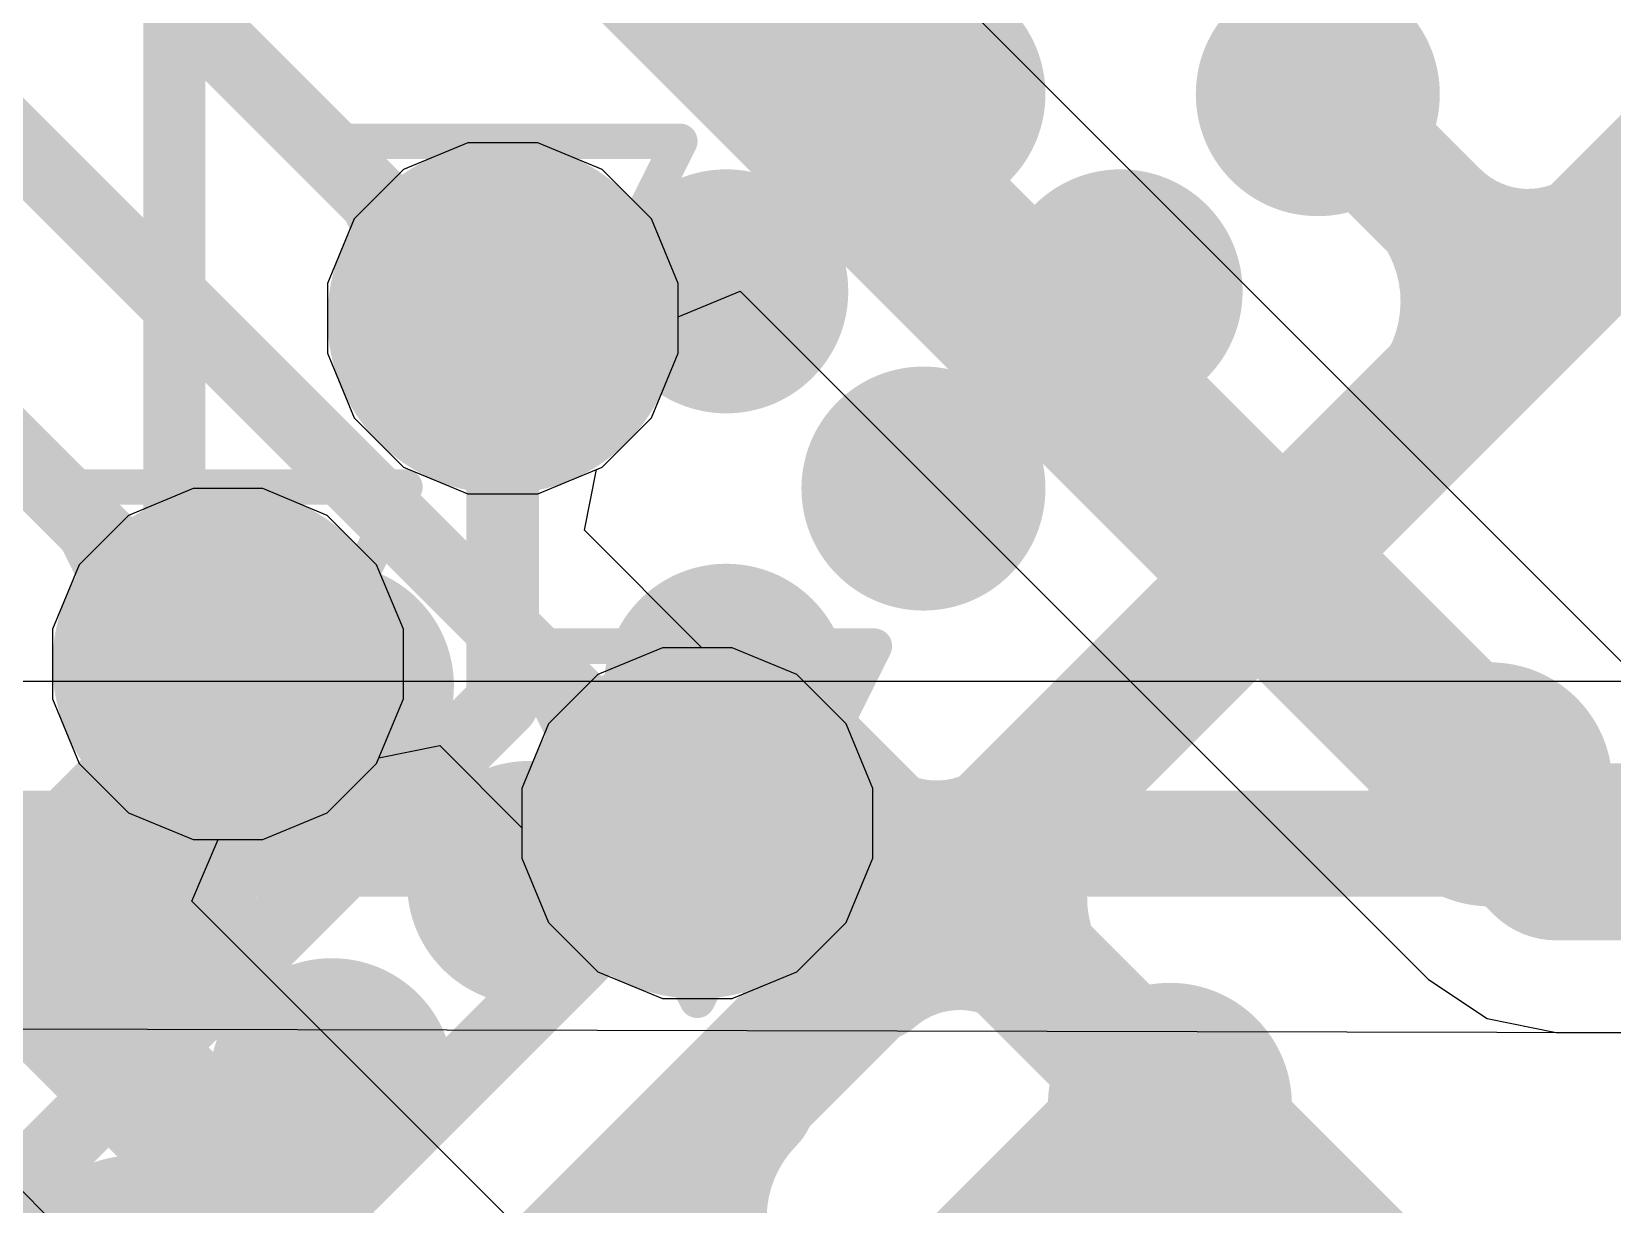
# Model space of a CAD drawing. Header units: inches. Extents: x -6 to 283, y -12 to 154.
# Drawn here: x 48.179 to 50.446, y 11.35 to 13.033 of the extents above; entities that cross this region are included whole.
import ezdxf

# ---------------------------------------------------------------- set-up
doc = ezdxf.new("R2010")
doc.units = ezdxf.units.IN
for name, color, linetype in [('Bottom Layer', 5, 'Continuous'), ('Bottom Overlay', 54, 'Continuous'), ('Bottom Paste', 16, 'Continuous'), ('Bottom Solder', 6, 'Continuous'), ('Drill Drawing', 1, 'Continuous'), ('GND-4', 54, 'Continuous'), ('PWR-1', 156, 'Continuous'), ('Signal L1', 76, 'Continuous'), ('Signal L2', 6, 'Continuous'), ('Top Layer', 1, 'Continuous'), ('Top Paste', 8, 'Continuous'), ('Top Solder', 216, 'Continuous'), ('Via Holes', 16, 'Continuous')]:
    doc.layers.add(name, color=color, linetype=linetype)

# ---------------------------------------------------------------- blocks, each defined once
blk = doc.blocks.new('BGA_565_15_5_14_4__57')
at = {"layer": 'Top Layer'}
h = blk.add_hatch(color=1, dxfattribs=at)
edge = h.paths.add_edge_path()
edge.add_arc((0.32500062, -5.52500038), 0.12499848, 0, 360)
h = blk.add_hatch(color=1, dxfattribs=at)
edge = h.paths.add_edge_path()
edge.add_arc((0.9749993199999999, -5.52500038), 0.12499848, 0, 360)
h = blk.add_hatch(color=1, dxfattribs=at)
edge = h.paths.add_edge_path()
edge.add_arc((-0.1999996, -6.399999899999999), 0.12499848, 0, 360)
h = blk.add_hatch(color=1, dxfattribs=at)
edge = h.paths.add_edge_path()
edge.add_arc((0.1999996, -6.399999899999999), 0.12499848, 0, 360)
h = blk.add_hatch(color=1, dxfattribs=at)
edge = h.paths.add_edge_path()
edge.add_arc((0.5999987999999999, -6.399999899999999), 0.12499848, 0, 360)
h = blk.add_hatch(color=1, dxfattribs=at)
edge = h.paths.add_edge_path()
edge.add_arc((1.00000054, -6.399999899999999), 0.12499848, 0, 360)
h = blk.add_hatch(color=1, dxfattribs=at)
edge = h.paths.add_edge_path()
edge.add_arc((1.39999974, -6.399999899999999), 0.12499848, 0, 360)
h = blk.add_hatch(color=1, dxfattribs=at)
edge = h.paths.add_edge_path()
edge.add_arc((1.79999894, -6.399999899999999), 0.12499848, 0, 360)
h = blk.add_hatch(color=1, dxfattribs=at)
edge = h.paths.add_edge_path()
edge.add_arc((2.20000068, -6.399999899999999), 0.12499848, 0, 360)
h = blk.add_hatch(color=1, dxfattribs=at)
edge = h.paths.add_edge_path()
edge.add_arc((0.1999996, -6.7999991), 0.12499848, 0, 360)
h = blk.add_hatch(color=1, dxfattribs=at)
edge = h.paths.add_edge_path()
edge.add_arc((0.5999987999999999, -6.7999991), 0.12499848, 0, 360)
h = blk.add_hatch(color=1, dxfattribs=at)
edge = h.paths.add_edge_path()
edge.add_arc((1.39999974, -6.7999991), 0.12499848, 0, 360)
h = blk.add_hatch(color=1, dxfattribs=at)
edge = h.paths.add_edge_path()
edge.add_arc((1.79999894, -6.800001640000001), 0.12499848, 0, 360)
at = {"layer": 'Top Paste'}
h = blk.add_hatch(color=8, dxfattribs=at)
edge = h.paths.add_edge_path()
edge.add_arc((0.32500062, -5.52500038), 0.12499848, 0, 360)
h = blk.add_hatch(color=8, dxfattribs=at)
edge = h.paths.add_edge_path()
edge.add_arc((0.9749993199999999, -5.52500038), 0.12499848, 0, 360)
h = blk.add_hatch(color=8, dxfattribs=at)
edge = h.paths.add_edge_path()
edge.add_arc((-0.1999996, -6.399999899999999), 0.12499848, 0, 360)
h = blk.add_hatch(color=8, dxfattribs=at)
edge = h.paths.add_edge_path()
edge.add_arc((0.1999996, -6.399999899999999), 0.12499848, 0, 360)
h = blk.add_hatch(color=8, dxfattribs=at)
edge = h.paths.add_edge_path()
edge.add_arc((0.5999987999999999, -6.399999899999999), 0.12499848, 0, 360)
h = blk.add_hatch(color=8, dxfattribs=at)
edge = h.paths.add_edge_path()
edge.add_arc((1.00000054, -6.399999899999999), 0.12499848, 0, 360)
h = blk.add_hatch(color=8, dxfattribs=at)
edge = h.paths.add_edge_path()
edge.add_arc((1.39999974, -6.399999899999999), 0.12499848, 0, 360)
h = blk.add_hatch(color=8, dxfattribs=at)
edge = h.paths.add_edge_path()
edge.add_arc((1.79999894, -6.399999899999999), 0.12499848, 0, 360)
h = blk.add_hatch(color=8, dxfattribs=at)
edge = h.paths.add_edge_path()
edge.add_arc((2.20000068, -6.399999899999999), 0.12499848, 0, 360)
h = blk.add_hatch(color=8, dxfattribs=at)
edge = h.paths.add_edge_path()
edge.add_arc((0.1999996, -6.7999991), 0.12499848, 0, 360)
h = blk.add_hatch(color=8, dxfattribs=at)
edge = h.paths.add_edge_path()
edge.add_arc((0.5999987999999999, -6.7999991), 0.12499848, 0, 360)
h = blk.add_hatch(color=8, dxfattribs=at)
edge = h.paths.add_edge_path()
edge.add_arc((1.39999974, -6.7999991), 0.12499848, 0, 360)
h = blk.add_hatch(color=8, dxfattribs=at)
edge = h.paths.add_edge_path()
edge.add_arc((1.79999894, -6.800001640000001), 0.12499848, 0, 360)
at = {"layer": 'Top Solder'}
h = blk.add_hatch(color=216, dxfattribs=at)
edge = h.paths.add_edge_path()
edge.add_arc((0.32500062, -5.52500038), 0.17499838, 0, 360)
h = blk.add_hatch(color=216, dxfattribs=at)
edge = h.paths.add_edge_path()
edge.add_arc((0.9749993199999999, -5.52500038), 0.17499838, 0, 360)
h = blk.add_hatch(color=216, dxfattribs=at)
edge = h.paths.add_edge_path()
edge.add_arc((-0.1999996, -6.399999899999999), 0.17499838, 0, 360)
h = blk.add_hatch(color=216, dxfattribs=at)
edge = h.paths.add_edge_path()
edge.add_arc((0.1999996, -6.399999899999999), 0.17499838, 0, 360)
h = blk.add_hatch(color=216, dxfattribs=at)
edge = h.paths.add_edge_path()
edge.add_arc((0.5999987999999999, -6.399999899999999), 0.17499838, 0, 360)
h = blk.add_hatch(color=216, dxfattribs=at)
edge = h.paths.add_edge_path()
edge.add_arc((1.00000054, -6.399999899999999), 0.17499838, 0, 360)
h = blk.add_hatch(color=216, dxfattribs=at)
edge = h.paths.add_edge_path()
edge.add_arc((1.39999974, -6.399999899999999), 0.17499838, 0, 360)
h = blk.add_hatch(color=216, dxfattribs=at)
edge = h.paths.add_edge_path()
edge.add_arc((1.79999894, -6.399999899999999), 0.17499838, 0, 360)
h = blk.add_hatch(color=216, dxfattribs=at)
edge = h.paths.add_edge_path()
edge.add_arc((2.20000068, -6.399999899999999), 0.17499838, 0, 360)
h = blk.add_hatch(color=216, dxfattribs=at)
edge = h.paths.add_edge_path()
edge.add_arc((0.1999996, -6.7999991), 0.17499838, 0, 360)
h = blk.add_hatch(color=216, dxfattribs=at)
edge = h.paths.add_edge_path()
edge.add_arc((0.5999987999999999, -6.7999991), 0.17499838, 0, 360)
h = blk.add_hatch(color=216, dxfattribs=at)
edge = h.paths.add_edge_path()
edge.add_arc((1.39999974, -6.7999991), 0.17499838, 0, 360)
h = blk.add_hatch(color=216, dxfattribs=at)
edge = h.paths.add_edge_path()
edge.add_arc((1.79999894, -6.800001640000001), 0.17499838, 0, 360)
blk = doc.blocks.new('CAP_0201_B_362')
at = {"layer": 'Bottom Layer'}
for points in [[(-0.44999656, 0.1499997), (-0.14999716, 0.1499997), (-0.14999716, -0.1499997), (-0.44999656, -0.1499997)], [(0.14999716, 0.1499997), (0.44999656, 0.1499997), (0.44999656, -0.1499997), (0.14999716, -0.1499997)]]:
    blk.add_hatch(color=5, dxfattribs=at).paths.add_polyline_path(points)
at = {"layer": 'Bottom Paste'}
for points in [[(-0.44999656, 0.1499997), (-0.14999716, 0.1499997), (-0.14999716, -0.1499997), (-0.44999656, -0.1499997)], [(0.14999716, 0.1499997), (0.44999656, 0.1499997), (0.44999656, -0.1499997), (0.14999716, -0.1499997)]]:
    blk.add_hatch(color=16, dxfattribs=at).paths.add_polyline_path(points)
at = {"layer": 'Bottom Solder'}
for points in [[(-0.50499772, 0.20500086), (-0.094996, 0.20500086), (-0.094996, -0.20500086), (-0.50499772, -0.20500086)], [(0.094996, 0.20500086), (0.50499772, 0.20500086), (0.50499772, -0.20500086), (0.094996, -0.20500086)]]:
    blk.add_hatch(color=6, dxfattribs=at).paths.add_polyline_path(points)
at = {"layer": 'Bottom Overlay'}
for points in [[(-0.2032, 0.2286, 0.127, 0.127, 0), (-0.5334, 0.2286, 0.127, 0.127, 0)], [(-0.5334, -0.2286, 0.127, 0.127, 0), (-0.5334, 0.2286, 0.127, 0.127, 0)], [(0.5334, 0.2286, 0.127, 0.127, 0), (0.2032, 0.2286, 0.127, 0.127, 0)], [(0.5334, -0.2286, 0.127, 0.127, 0), (0.5334, 0.2286, 0.127, 0.127, 0)], [(-0.2032, -0.2286, 0.127, 0.127, 0), (-0.5334, -0.2286, 0.127, 0.127, 0)], [(0.5334, -0.2286, 0.127, 0.127, 0), (0.2032, -0.2286, 0.127, 0.127, 0)]]:
    blk.add_lwpolyline(points, format="xyseb", dxfattribs=at)
for points in [[(-0.5651499999999999, 0.2286, 0.0635, 0.0635, 1), (-0.5016499999999999, 0.2286, 0.0635, 0.0635, 1)], [(-0.5651499999999999, 0.2286, 0.0635, 0.0635, 1), (-0.5016499999999999, 0.2286, 0.0635, 0.0635, 1)], [(-0.23495, 0.2286, 0.0635, 0.0635, 1), (-0.17145, 0.2286, 0.0635, 0.0635, 1)], [(0.17145, 0.2286, 0.0635, 0.0635, 1), (0.23495, 0.2286, 0.0635, 0.0635, 1)], [(0.5016499999999999, 0.2286, 0.0635, 0.0635, 1), (0.5651499999999999, 0.2286, 0.0635, 0.0635, 1)], [(0.5016499999999999, 0.2286, 0.0635, 0.0635, 1), (0.5651499999999999, 0.2286, 0.0635, 0.0635, 1)], [(-0.5651499999999999, -0.2286, 0.0635, 0.0635, 1), (-0.5016499999999999, -0.2286, 0.0635, 0.0635, 1)], [(-0.5651499999999999, -0.2286, 0.0635, 0.0635, 1), (-0.5016499999999999, -0.2286, 0.0635, 0.0635, 1)], [(-0.23495, -0.2286, 0.0635, 0.0635, 1), (-0.17145, -0.2286, 0.0635, 0.0635, 1)], [(0.17145, -0.2286, 0.0635, 0.0635, 1), (0.23495, -0.2286, 0.0635, 0.0635, 1)], [(0.5016499999999999, -0.2286, 0.0635, 0.0635, 1), (0.5651499999999999, -0.2286, 0.0635, 0.0635, 1)], [(0.5016499999999999, -0.2286, 0.0635, 0.0635, 1), (0.5651499999999999, -0.2286, 0.0635, 0.0635, 1)]]:
    blk.add_lwpolyline(points, format="xyseb", close=True, dxfattribs=at)

msp = doc.modelspace()

# ---------------------------------------------------------------- hatches: boundary and pattern name
at = {"layer": 'Bottom Layer'}
h = msp.add_hatch(color=5, dxfattribs=at)
edge = h.paths.add_edge_path()
edge.add_arc((48.85476894, 12.62129302), 0.1499997, 0, 360)
h = msp.add_hatch(color=5, dxfattribs=at)
edge = h.paths.add_edge_path()
edge.add_arc((48.46049997999999, 12.12542406), 0.1499997, 0, 360)
h = msp.add_hatch(color=5, dxfattribs=at)
edge = h.paths.add_edge_path()
edge.add_arc((49.13383366, 11.89715934), 0.1499997, 0, 360)
at = {"layer": 'Bottom Solder'}
h = msp.add_hatch(color=6, dxfattribs=at)
edge = h.paths.add_edge_path()
edge.add_arc((48.85476894, 12.62129302), 0.2515997, 0, 360)
h = msp.add_hatch(color=6, dxfattribs=at)
edge = h.paths.add_edge_path()
edge.add_arc((48.46049997999999, 12.12542406), 0.2515997, 0, 360)
h = msp.add_hatch(color=6, dxfattribs=at)
edge = h.paths.add_edge_path()
edge.add_arc((49.13383366, 11.89715934), 0.2515997, 0, 360)
at = {"layer": 'GND-4'}
h = msp.add_hatch(color=54, dxfattribs=at)
edge = h.paths.add_edge_path()
edge.add_arc((48.85476894, 12.62129302), 0.1499997, 0, 360)
h = msp.add_hatch(color=54, dxfattribs=at)
edge = h.paths.add_edge_path()
edge.add_arc((48.46049997999999, 12.12542406), 0.1499997, 0, 360)
h = msp.add_hatch(color=54, dxfattribs=at)
edge = h.paths.add_edge_path()
edge.add_arc((49.13383366, 11.89715934), 0.1499997, 0, 360)
at = {"layer": 'Signal L2'}
h = msp.add_hatch(color=6, dxfattribs=at)
edge = h.paths.add_edge_path()
edge.add_arc((48.85476894, 12.62129302), 0.1499997, 0, 360)
h = msp.add_hatch(color=6, dxfattribs=at)
edge = h.paths.add_edge_path()
edge.add_arc((48.46049997999999, 12.12542406), 0.1499997, 0, 360)
h = msp.add_hatch(color=6, dxfattribs=at)
edge = h.paths.add_edge_path()
edge.add_arc((49.13383366, 11.89715934), 0.1499997, 0, 360)
at = {"layer": 'Via Holes'}
h = msp.add_hatch(color=7, dxfattribs=at)
edge = h.paths.add_edge_path()
edge.add_arc((48.85476894, 12.62129302), 0.07499858, 0, 360)
h = msp.add_hatch(color=7, dxfattribs=at)
edge = h.paths.add_edge_path()
edge.add_arc((48.46049997999999, 12.12542406), 0.07499858, 0, 360)
h = msp.add_hatch(color=7, dxfattribs=at)
edge = h.paths.add_edge_path()
edge.add_arc((49.13383366, 11.89715934), 0.07499858, 0, 360)

# ---------------------------------------------------------------- linework, layer by layer
at = {"layer": 'Bottom Layer'}
for p, q in [((50.47310708, 12.11512944), (47.53271925999999, 15.05551726)), ((46.35434722, 13.1808601), (49.20104714, 10.33416018)), ((49.10636864, 12.6236476), (49.19526863999999, 12.66047252)), ((49.19526863999999, 12.66047252), (50.18271142, 11.67302974)), ((49.10636864, 12.5712474), (49.10636864, 12.6236476)), ((49.06806544, 12.47877362), (49.10636864, 12.5712474)), ((48.99728834, 12.40799652), (49.06806544, 12.47877362)), ((48.97177658, 12.31742012), (48.9891197, 12.40461324)), ((48.9891197, 12.40461324), (48.99728834, 12.40799652)), ((49.14043766, 12.14875904), (48.97177658, 12.31742012)), ((49.18387928, 12.14875904), (49.14043766, 12.14875904)), ((49.27635306, 12.11045584), (49.18387928, 12.14875904)), ((49.34713016, 12.03967874), (49.27635306, 12.11045584)), ((49.38543335999999, 11.94720496), (49.34713016, 12.03967874)), ((48.67717975999999, 11.9910733), (48.76437288, 12.00841642)), ((48.76437288, 12.00841642), (48.88223395999999, 11.89055534)), ((48.60301938, 11.91212756), (48.67379648, 11.98290466)), ((48.67379648, 11.98290466), (48.67717975999999, 11.9910733)), ((49.38543335999999, 11.84711372), (49.38543335999999, 11.94720496)), ((48.5105456, 11.87382436), (48.60301938, 11.91212756)), ((48.88223395999999, 11.89055534), (48.88223395999999, 11.84711372)), ((48.40887194, 11.78557968), (48.44635218, 11.87382436)), ((48.44635218, 11.87382436), (48.5105456, 11.87382436)), ((48.88223395999999, 11.84711372), (48.92053715999999, 11.75463994)), ((49.34713016, 11.75463994), (49.38543335999999, 11.84711372)), ((50.20265296, 9.9918012), (48.40887194, 11.78557968)), ((48.92053715999999, 11.75463994), (48.99131426, 11.68386284)), ((49.27635306, 11.68386284), (49.34713016, 11.75463994)), ((48.99131426, 11.68386284), (49.08378804, 11.64555964)), ((49.18387928, 11.64555964), (49.27635306, 11.68386284)), ((50.18271142, 11.67302974), (50.26672953999999, 11.61689066)), ((49.08378804, 11.64555964), (49.18387928, 11.64555964)), ((50.26672953999999, 11.61689066), (50.36583526, 11.59717772)), ((50.36583526, 11.59717772), (51.16005516, 11.59717772))]:
    msp.add_line(p, q, dxfattribs=at)
for points in [[(46.50028038, 14.96397566, 0.10414, 0.10414, 0), (48.84886598, 12.61539006, 0.10414, 0.10414, 0)], [(47.34959542, 14.87239342, 0.254, 0.254, 0), (50.36583526, 11.85615358, 0.254, 0.254, 0)], [(46.25975254, 14.77124046, 0.10414, 0.10414, 0), (49.13383366, 11.89715934, 0.10414, 0.10414, 0)], [(46.0171927, 14.56873134, 0.10414, 0.10414, 0), (48.46049997999999, 12.12542406, 0.10414, 0.10414, 0)], [(46.51915766, 13.34567054, 0.2032, 0.2032, 0), (50.10610756, 9.758723179999999, 0.2032, 0.2032, 0)], [(50.36583526, 11.85615358, 0.254, 0.254, 0), (51.29008283999999, 11.85615358, 0.254, 0.254, 0)], [(49.13383366, 11.89715934, 0.10414, 0.10414, 0), (49.15061797999999, 11.88037502, 0.10414, 0.10414, 0)]]:
    msp.add_lwpolyline(points, format="xyseb", dxfattribs=at)
for points in [[(48.82283098, 12.61539006, 0.05207, 0.05207, 1), (48.87490098, 12.61539006, 0.05207, 0.05207, 1)], [(48.43446497999999, 12.12542406, 0.05207, 0.05207, 1), (48.48653498, 12.12542406, 0.05207, 0.05207, 1)], [(50.30233526, 11.85615358, 0.127, 0.127, 1), (50.42933526, 11.85615358, 0.127, 0.127, 1)], [(50.30233526, 11.85615358, 0.127, 0.127, 1), (50.42933526, 11.85615358, 0.127, 0.127, 1)], [(49.10779866, 11.89715934, 0.05207, 0.05207, 1), (49.15986866, 11.89715934, 0.05207, 0.05207, 1)], [(49.10779866, 11.89715934, 0.05207, 0.05207, 1), (49.15986866, 11.89715934, 0.05207, 0.05207, 1)], [(49.12458298, 11.88037502, 0.05207, 0.05207, 1), (49.17665298, 11.88037502, 0.05207, 0.05207, 1)]]:
    msp.add_lwpolyline(points, format="xyseb", close=True, dxfattribs=at)
at = {"layer": 'Drill Drawing'}
for points in [[(48.60076894, 12.87529302, 0.0508, 0.0508, 0), (49.10876894, 12.87529302, 0.0508, 0.0508, 0)], [(48.60076894, 12.87529302, 0.0508, 0.0508, 0), (48.85476894, 12.36729302, 0.0508, 0.0508, 0)], [(48.85476894, 12.36729302, 0.0508, 0.0508, 0), (49.10876894, 12.87529302, 0.0508, 0.0508, 0)], [(48.20649998, 12.37942406, 0.0508, 0.0508, 0), (48.71449998, 12.37942406, 0.0508, 0.0508, 0)], [(48.20649998, 12.37942406, 0.0508, 0.0508, 0), (48.46049997999999, 11.87142406, 0.0508, 0.0508, 0)], [(48.46049997999999, 11.87142406, 0.0508, 0.0508, 0), (48.71449998, 12.37942406, 0.0508, 0.0508, 0)], [(48.87983366, 12.15115934, 0.0508, 0.0508, 0), (49.38783366, 12.15115934, 0.0508, 0.0508, 0)], [(48.87983366, 12.15115934, 0.0508, 0.0508, 0), (49.13383366, 11.64315934, 0.0508, 0.0508, 0)], [(49.13383366, 11.64315934, 0.0508, 0.0508, 0), (49.38783366, 12.15115934, 0.0508, 0.0508, 0)]]:
    msp.add_lwpolyline(points, format="xyseb", dxfattribs=at)
for points in [[(48.58806893999999, 12.87529302, 0.0254, 0.0254, 1), (48.61346894, 12.87529302, 0.0254, 0.0254, 1)], [(48.58806893999999, 12.87529302, 0.0254, 0.0254, 1), (48.61346894, 12.87529302, 0.0254, 0.0254, 1)], [(49.09606893999999, 12.87529302, 0.0254, 0.0254, 1), (49.12146894, 12.87529302, 0.0254, 0.0254, 1)], [(49.09606893999999, 12.87529302, 0.0254, 0.0254, 1), (49.12146894, 12.87529302, 0.0254, 0.0254, 1)], [(48.19379998, 12.37942406, 0.0254, 0.0254, 1), (48.21919998, 12.37942406, 0.0254, 0.0254, 1)], [(48.19379998, 12.37942406, 0.0254, 0.0254, 1), (48.21919998, 12.37942406, 0.0254, 0.0254, 1)], [(48.70179998, 12.37942406, 0.0254, 0.0254, 1), (48.72719997999999, 12.37942406, 0.0254, 0.0254, 1)], [(48.70179998, 12.37942406, 0.0254, 0.0254, 1), (48.72719997999999, 12.37942406, 0.0254, 0.0254, 1)], [(48.84206894, 12.36729302, 0.0254, 0.0254, 1), (48.86746893999999, 12.36729302, 0.0254, 0.0254, 1)], [(48.84206894, 12.36729302, 0.0254, 0.0254, 1), (48.86746893999999, 12.36729302, 0.0254, 0.0254, 1)], [(48.86713366, 12.15115934, 0.0254, 0.0254, 1), (48.89253366, 12.15115934, 0.0254, 0.0254, 1)], [(48.86713366, 12.15115934, 0.0254, 0.0254, 1), (48.89253366, 12.15115934, 0.0254, 0.0254, 1)], [(49.37513366, 12.15115934, 0.0254, 0.0254, 1), (49.40053365999999, 12.15115934, 0.0254, 0.0254, 1)], [(49.37513366, 12.15115934, 0.0254, 0.0254, 1), (49.40053365999999, 12.15115934, 0.0254, 0.0254, 1)], [(48.44779998, 11.87142406, 0.0254, 0.0254, 1), (48.47319998, 11.87142406, 0.0254, 0.0254, 1)], [(48.44779998, 11.87142406, 0.0254, 0.0254, 1), (48.47319998, 11.87142406, 0.0254, 0.0254, 1)], [(49.12113366, 11.64315934, 0.0254, 0.0254, 1), (49.14653366, 11.64315934, 0.0254, 0.0254, 1)], [(49.12113366, 11.64315934, 0.0254, 0.0254, 1), (49.14653366, 11.64315934, 0.0254, 0.0254, 1)]]:
    msp.add_lwpolyline(points, format="xyseb", close=True, dxfattribs=at)
at = {"layer": 'GND-4'}
for p, q in [((48.80472332, 12.87289272), (48.71224953999999, 12.83458952)), ((48.90481456, 12.87289272), (48.80472332, 12.87289272)), ((48.99728834, 12.83458952), (48.90481456, 12.87289272)), ((48.71224953999999, 12.83458952), (48.64147244, 12.76381242)), ((49.06806544, 12.76381242), (48.99728834, 12.83458952)), ((48.64147244, 12.76381242), (48.60316923999999, 12.67133864)), ((49.10636864, 12.67133864), (49.06806544, 12.76381242)), ((48.60316923999999, 12.67133864), (48.60316923999999, 12.5712474)), ((49.10636864, 12.5712474), (49.10636864, 12.67133864)), ((48.60316923999999, 12.5712474), (48.64147244, 12.47877362)), ((49.06806544, 12.47877362), (49.10636864, 12.5712474)), ((48.64147244, 12.47877362), (48.71224953999999, 12.40799652)), ((48.99728834, 12.40799652), (49.06806544, 12.47877362)), ((48.71224953999999, 12.40799652), (48.80472332, 12.36969332)), ((48.90481456, 12.36969332), (48.99728834, 12.40799652)), ((48.41045436, 12.37702376), (48.31798058, 12.33872056)), ((48.5105456, 12.37702376), (48.41045436, 12.37702376)), ((48.60301938, 12.33872056), (48.5105456, 12.37702376)), ((48.80472332, 12.36969332), (48.90481456, 12.36969332)), ((48.31798058, 12.33872056), (48.24720348, 12.26794346)), ((48.67379648, 12.26794346), (48.60301938, 12.33872056)), ((48.24720348, 12.26794346), (48.20890027999999, 12.17546968)), ((48.71209967999999, 12.17546968), (48.67379648, 12.26794346)), ((48.20890027999999, 12.17546968), (48.20890027999999, 12.07537844)), ((48.71209967999999, 12.07537844), (48.71209967999999, 12.17546968)), ((49.08378804, 12.14875904), (48.99131426, 12.11045584)), ((49.18387928, 12.14875904), (49.08378804, 12.14875904)), ((49.27635306, 12.11045584), (49.18387928, 12.14875904)), ((48.99131426, 12.11045584), (48.92053715999999, 12.03967874)), ((49.34713016, 12.03967874), (49.27635306, 12.11045584)), ((48.20890027999999, 12.07537844), (48.24720348, 11.98290466)), ((48.67379648, 11.98290466), (48.71209967999999, 12.07537844)), ((48.92053715999999, 12.03967874), (48.88223395999999, 11.94720496)), ((49.38543335999999, 11.94720496), (49.34713016, 12.03967874)), ((48.24720348, 11.98290466), (48.31798058, 11.91212756)), ((48.60301938, 11.91212756), (48.67379648, 11.98290466)), ((48.88223395999999, 11.94720496), (48.88223395999999, 11.84711372)), ((49.38543335999999, 11.84711372), (49.38543335999999, 11.94720496)), ((48.31798058, 11.91212756), (48.41045436, 11.87382436)), ((48.5105456, 11.87382436), (48.60301938, 11.91212756)), ((48.41045436, 11.87382436), (48.5105456, 11.87382436)), ((48.88223395999999, 11.84711372), (48.92053715999999, 11.75463994)), ((49.34713016, 11.75463994), (49.38543335999999, 11.84711372)), ((48.92053715999999, 11.75463994), (48.99131426, 11.68386284)), ((49.27635306, 11.68386284), (49.34713016, 11.75463994)), ((48.99131426, 11.68386284), (49.08378804, 11.64555964)), ((49.18387928, 11.64555964), (49.27635306, 11.68386284)), ((49.08378804, 11.64555964), (49.18387928, 11.64555964))]:
    msp.add_line(p, q, dxfattribs=at)
at = {"layer": 'PWR-1'}
for p, q in [((51.12078168, 12.10060318), (46.53433416, 12.10060318)), ((46.81074966, 11.6050187), (50.94858491999999, 11.59596614))]:
    msp.add_line(p, q, dxfattribs=at)
msp.add_lwpolyline([(46.68139508, 11.86784012, 0.1524, 0.1524, 0), (51.41745876, 11.86784012, 0.1524, 0.1524, 0)], format="xyseb", dxfattribs=at)
at = {"layer": 'Signal L1'}
msp.add_lwpolyline([(48.38370053999999, 11.22074718, 0.08889999999999999, 0.08889999999999999, 0), (48.38370053999999, 13.53691476, 0.08889999999999999, 0.08889999999999999, 0)], format="xyseb", dxfattribs=at)
at = {"layer": 'Signal L2'}
for points in [[(48.85476894, 12.07094614, 0.10414, 0.10414, 0), (48.85476894, 12.62129302, 0.10414, 0.10414, 0)], [(47.50872134, 11.17364542, 0.10414, 0.10414, 0), (48.46049997999999, 12.12542406, 0.10414, 0.10414, 0)], [(47.85928198, 11.07545918, 0.10414, 0.10414, 0), (48.85476894, 12.07094614, 0.10414, 0.10414, 0)], [(48.08975142, 10.83313302, 0.10414, 0.10414, 0), (49.13383366, 11.87721526, 0.10414, 0.10414, 0)], [(49.13383366, 11.87721526, 0.10414, 0.10414, 0), (49.13383366, 11.89715934, 0.10414, 0.10414, 0)]]:
    msp.add_lwpolyline(points, format="xyseb", dxfattribs=at)
for points in [[(48.82873394, 12.62129302, 0.05207, 0.05207, 1), (48.88080393999999, 12.62129302, 0.05207, 0.05207, 1)], [(48.43446497999999, 12.12542406, 0.05207, 0.05207, 1), (48.48653498, 12.12542406, 0.05207, 0.05207, 1)], [(48.82873394, 12.07094614, 0.05207, 0.05207, 1), (48.88080393999999, 12.07094614, 0.05207, 0.05207, 1)], [(48.82873394, 12.07094614, 0.05207, 0.05207, 1), (48.88080393999999, 12.07094614, 0.05207, 0.05207, 1)], [(49.10779866, 11.89715934, 0.05207, 0.05207, 1), (49.15986866, 11.89715934, 0.05207, 0.05207, 1)], [(49.10779866, 11.87721526, 0.05207, 0.05207, 1), (49.15986866, 11.87721526, 0.05207, 0.05207, 1)], [(49.10779866, 11.87721526, 0.05207, 0.05207, 1), (49.15986866, 11.87721526, 0.05207, 0.05207, 1)]]:
    msp.add_lwpolyline(points, format="xyseb", close=True, dxfattribs=at)
at = {"layer": 'Top Layer'}
for points in [[(49.49708668, 11.80784532, 0.2032, 0.2032, 0), (51.26480729999999, 13.57556594, 0.2032, 0.2032, 0)], [(50.02385727999999, 12.94283416, 0.1778, 0.1778, 0), (50.21975478, 12.74692904, 0.1778, 0.1778, 0)], [(50.19462148, 12.77191248, 0.1778, 0.1778, -0.3511543973849756), (50.16248539999999, 12.47874314, 0.1778, 0.1778, 0)], [(50.44781376, 12.76407404, 0.1778, 0.1778, -0.394468141656091), (50.19471292, 12.77197344, 0.1778, 0.1778, 0)], [(49.1753398, 12.09427858, 0.2032, 0.2032, 0), (49.32412792, 11.94549046, 0.2032, 0.2032, 0)], [(49.17532963999999, 12.09430652, 0.1778, 0.1778, 0), (49.37122713999999, 11.8984014, 0.1778, 0.1778, 0)], [(49.32412792, 11.94549046, 0.2032, 0.2032, 0), (49.47943114, 11.79018978, 0.2032, 0.2032, 0)], [(49.6408456, 11.66424388, 0.1778, 0.1778, -0.3511543973849757), (49.67298168, 11.95741322, 0.1778, 0.1778, 0)], [(49.34609383999999, 11.92338484, 0.1778, 0.1778, -0.3511543973849756), (49.31395776, 11.6302155, 0.1778, 0.1778, 0)], [(49.59928612, 11.9155464, 0.1778, 0.1778, -0.394468141656091), (49.34618527999999, 11.9234458, 0.1778, 0.1778, 0)], [(49.47943114, 11.79018978, 0.2032, 0.2032, 0), (49.49708668, 11.80784532, 0.2032, 0.2032, 0)], [(49.49708668, 11.80784532, 0.2032, 0.2032, 0), (49.64021821999999, 11.66471378, 0.2032, 0.2032, 0)], [(48.01329234, 10.32405098, 0.2032, 0.2032, 0), (49.47943114, 11.79018978, 0.2032, 0.2032, 0)], [(49.38765331999999, 11.67208232, 0.1778, 0.1778, -0.3932964192337079), (49.64021821999999, 11.66471378, 0.1778, 0.1778, 0)], [(49.6157123, 11.68922732, 0.1778, 0.1778, 0), (49.8116098, 11.4933222, 0.1778, 0.1778, 0)], [(49.64021821999999, 11.66471378, 0.2032, 0.2032, 0), (49.8116098, 11.4933222, 0.2032, 0.2032, 0)], [(49.64021821999999, 11.66471378, 0.1778, 0.1778, -0.0010143527823775), (49.64075416, 11.66418292, 0.1778, 0.1778, 0)], [(49.35210601999999, 11.0336457, 0.254, 0.254, 0), (49.81169616, 11.49323584, 0.254, 0.254, 0)], [(49.81169616, 11.49323584, 0.254, 0.254, 0), (50.27123041999999, 11.03370158, 0.254, 0.254, 0)], [(49.8116098, 11.4933222, 0.2032, 0.2032, 0), (49.81169616, 11.49323584, 0.2032, 0.2032, 0)], [(49.81169616, 11.49323584, 0.2032, 0.2032, 0), (49.81172664, 11.49326632, 0.2032, 0.2032, 0)], [(49.18122498, 11.20462326, 0.1778, 0.1778, -0.3511543973849757), (49.21336106, 11.4977926, 0.1778, 0.1778, 0)]]:
    msp.add_lwpolyline(points, format="xyseb", dxfattribs=at)
for points in [[(49.97940728, 12.94283416, 0.08889999999999999, 0.08889999999999999, 1), (50.06830728, 12.94283416, 0.08889999999999999, 0.08889999999999999, 1)], [(50.15017148, 12.77191248, 0.08889999999999999, 0.08889999999999999, 1), (50.23907147999999, 12.77191248, 0.08889999999999999, 0.08889999999999999, 1)], [(50.15026292, 12.77197344, 0.08889999999999999, 0.08889999999999999, 1), (50.23916292, 12.77197344, 0.08889999999999999, 0.08889999999999999, 1)], [(50.17530478, 12.74692904, 0.08889999999999999, 0.08889999999999999, 1), (50.26420478, 12.74692904, 0.08889999999999999, 0.08889999999999999, 1)], [(50.40336376, 12.76407404, 0.08889999999999999, 0.08889999999999999, 1), (50.49226376, 12.76407404, 0.08889999999999999, 0.08889999999999999, 1)], [(50.1180354, 12.47874314, 0.08889999999999999, 0.08889999999999999, 1), (50.2069354, 12.47874314, 0.08889999999999999, 0.08889999999999999, 1)], [(49.1245398, 12.09427858, 0.1016, 0.1016, 1), (49.2261398, 12.09427858, 0.1016, 0.1016, 1)], [(49.13087964, 12.09430652, 0.08889999999999999, 0.08889999999999999, 1), (49.21977963999999, 12.09430652, 0.08889999999999999, 0.08889999999999999, 1)], [(49.27332792, 11.94549046, 0.1016, 0.1016, 1), (49.37492792, 11.94549046, 0.1016, 0.1016, 1)], [(49.27332792, 11.94549046, 0.1016, 0.1016, 1), (49.37492792, 11.94549046, 0.1016, 0.1016, 1)], [(49.62853167999999, 11.95741322, 0.08889999999999999, 0.08889999999999999, 1), (49.71743168, 11.95741322, 0.08889999999999999, 0.08889999999999999, 1)], [(49.30164384, 11.92338484, 0.08889999999999999, 0.08889999999999999, 1), (49.39054384, 11.92338484, 0.08889999999999999, 0.08889999999999999, 1)], [(49.30173528, 11.9234458, 0.08889999999999999, 0.08889999999999999, 1), (49.39063528, 11.9234458, 0.08889999999999999, 0.08889999999999999, 1)], [(49.55483612, 11.9155464, 0.08889999999999999, 0.08889999999999999, 1), (49.64373612, 11.9155464, 0.08889999999999999, 0.08889999999999999, 1)], [(49.32677714, 11.8984014, 0.08889999999999999, 0.08889999999999999, 1), (49.41567713999999, 11.8984014, 0.08889999999999999, 0.08889999999999999, 1)], [(49.44628668, 11.80784532, 0.1016, 0.1016, 1), (49.54788668, 11.80784532, 0.1016, 0.1016, 1)], [(49.44628668, 11.80784532, 0.1016, 0.1016, 1), (49.54788668, 11.80784532, 0.1016, 0.1016, 1)], [(49.44628668, 11.80784532, 0.1016, 0.1016, 1), (49.54788668, 11.80784532, 0.1016, 0.1016, 1)], [(49.42863113999999, 11.79018978, 0.1016, 0.1016, 1), (49.53023114, 11.79018978, 0.1016, 0.1016, 1)], [(49.42863113999999, 11.79018978, 0.1016, 0.1016, 1), (49.53023114, 11.79018978, 0.1016, 0.1016, 1)], [(49.42863113999999, 11.79018978, 0.1016, 0.1016, 1), (49.53023114, 11.79018978, 0.1016, 0.1016, 1)], [(49.5712623, 11.68922732, 0.08889999999999999, 0.08889999999999999, 1), (49.6601623, 11.68922732, 0.08889999999999999, 0.08889999999999999, 1)], [(49.34320331999999, 11.67208232, 0.08889999999999999, 0.08889999999999999, 1), (49.43210332, 11.67208232, 0.08889999999999999, 0.08889999999999999, 1)], [(49.58941822, 11.66471378, 0.1016, 0.1016, 1), (49.69101822, 11.66471378, 0.1016, 0.1016, 1)], [(49.58941822, 11.66471378, 0.1016, 0.1016, 1), (49.69101822, 11.66471378, 0.1016, 0.1016, 1)], [(49.59576822, 11.66471378, 0.08889999999999999, 0.08889999999999999, 1), (49.68466821999999, 11.66471378, 0.08889999999999999, 0.08889999999999999, 1)], [(49.59576822, 11.66471378, 0.08889999999999999, 0.08889999999999999, 1), (49.68466821999999, 11.66471378, 0.08889999999999999, 0.08889999999999999, 1)], [(49.59630416, 11.66418292, 0.08889999999999999, 0.08889999999999999, 1), (49.68520416, 11.66418292, 0.08889999999999999, 0.08889999999999999, 1)], [(49.5963956, 11.66424388, 0.08889999999999999, 0.08889999999999999, 1), (49.6852956, 11.66424388, 0.08889999999999999, 0.08889999999999999, 1)], [(49.26950776, 11.6302155, 0.08889999999999999, 0.08889999999999999, 1), (49.35840776, 11.6302155, 0.08889999999999999, 0.08889999999999999, 1)], [(49.74819616, 11.49323584, 0.127, 0.127, 1), (49.87519615999999, 11.49323584, 0.127, 0.127, 1)], [(49.74819616, 11.49323584, 0.127, 0.127, 1), (49.87519615999999, 11.49323584, 0.127, 0.127, 1)], [(49.7608098, 11.4933222, 0.1016, 0.1016, 1), (49.86240979999999, 11.4933222, 0.1016, 0.1016, 1)], [(49.7608098, 11.4933222, 0.1016, 0.1016, 1), (49.86240979999999, 11.4933222, 0.1016, 0.1016, 1)], [(49.76089615999999, 11.49323584, 0.1016, 0.1016, 1), (49.86249616, 11.49323584, 0.1016, 0.1016, 1)], [(49.76089615999999, 11.49323584, 0.1016, 0.1016, 1), (49.86249616, 11.49323584, 0.1016, 0.1016, 1)], [(49.76092664, 11.49326632, 0.1016, 0.1016, 1), (49.86252664, 11.49326632, 0.1016, 0.1016, 1)], [(49.16891105999999, 11.4977926, 0.08889999999999999, 0.08889999999999999, 1), (49.25781105999999, 11.4977926, 0.08889999999999999, 0.08889999999999999, 1)], [(49.7671598, 11.4933222, 0.08889999999999999, 0.08889999999999999, 1), (49.8560598, 11.4933222, 0.08889999999999999, 0.08889999999999999, 1)]]:
    msp.add_lwpolyline(points, format="xyseb", close=True, dxfattribs=at)

# ---------------------------------------------------------------- block references
at = {"rotation": 225}
for name, p in [('BGA_565_15_5_14_4__57', (54.40792014, 8.2759296)), ('CAP_0201_B_362', (47.68493638, 10.8591731))]:
    msp.add_blockref(name, p, dxfattribs=at)

doc.saveas('drawing.dxf')
